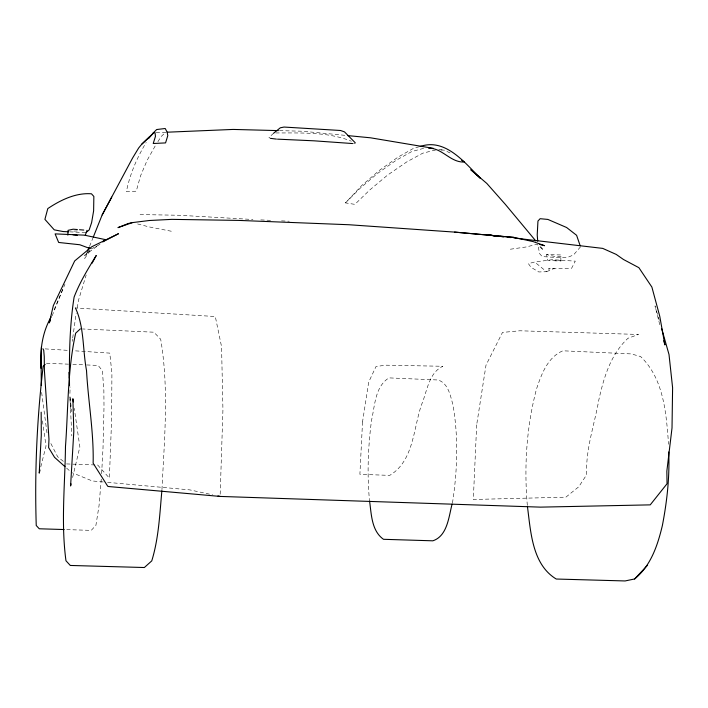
<?xml version="1.0" encoding="UTF-8"?>
<svg xmlns="http://www.w3.org/2000/svg" width="708" height="708" viewBox="0 0 708 708"><rect width="100%" height="100%" fill="white"/><g stroke="black" fill="none" stroke-linecap="round" stroke-linejoin="round"><path stroke-width="0.53" stroke-dasharray="3.54 2.66" d="M69.915 393.462L70.101 386.949M560.948 260.969L560.692 254.951L546.541 254.588L547.842 260.535L560.541 260.349L560.948 260.969L554.789 260.854M220.188 494.228L222.94 409.693L221.56 346.699L215.303 316.52L75.455 307.989M101.262 479.157L99.04 505.654L95.899 525.389L91.243 530.372L65.251 529.575M101.633 473.687L103.014 447.996L104.005 407.029L103.864 390.427L102.377 370.691L98.173 365.443L84.969 364.877M161.955 489.662C164.344 439.712 169.106 388.825 160.689 339.256L153.884 332.202L82.562 328.963M72.313 341.318L72.57 339.15M72.703 338.061L76.181 313.193M77.181 307.865L78.774 299.334L86.164 275.014M452.332 503.025L452.793 500.866C457.501 469.085 458.457 436.473 452.925 404.728C450.359 395.781 448.332 383.24 438.084 379.992L388.949 377.886C374.859 386.718 374.948 405.79 371.523 420.278C368.098 446.598 366.983 473.307 369.426 499.76M72.588 477.546L79.854 446.934L74.278 408.374M40.79 466.846L46.029 445.925L42.427 420.897M87.172 252.331L84.739 258.393L90.651 249.614L84.553 255.455L100.067 244.048M89.597 246.269L92.837 238.189M52.153 315.768L64.924 284.262M54.135 309.768L63.083 288.368M155.158 146.016L147.193 160.229L140.511 175.92L136.246 191.195L126.396 191.611C129.883 174.15 137.025 157.663 146.193 142.458M157.884 141.706L161.167 136.529L165.389 132.511M580.533 246.809L573.489 254.977L568.612 256.96L561.205 257.747L542.222 256.606L539.717 253.756L538.133 246.419M435.694 149.972L422.818 153.167L406.87 161.84L387.462 175.177L369.771 189.983L354.876 204.364L345.46 202.895L361.744 185.523L379.134 170.566L398.117 157.061L413.773 148.211L419.056 146.786M345.46 202.895L359.938 188.434L377.276 173.628L396.117 160.309L411.72 151.583L424.366 148.149M273.633 133.192L268.952 137.573L270.527 138.352M95.722 246.685L98.881 244.915M91.013 248.933L94.783 247.136M546.585 271.722L554.267 268.305L548.355 268.96L571.63 268.226L575.294 261.146L552.373 259.686L534.673 262.022L528.389 263.633L530.965 267.279L538.788 271.961L546.585 271.722L534.673 262.022M510.344 249.225L526.088 246.977L537.018 244.269L543.523 250.234L539.992 245.995M73.818 231.135L79.305 230.799M156.149 132.662L166.044 132.246M275.766 132.927C300.944 133.122 327.662 131.573 351.363 141.237M353.469 143.52L355.239 143.467M561.09 256.323L554.913 256.482L546.541 254.588M140.06 214.568L179.478 215.267L252.942 219.498M440.978 150.078L444.146 150.149L450.89 153.326M279.492 130.635L302.679 131.237L346.442 135.476M66.552 463.926L97.695 465.032L109.386 478.104L111.625 419.065L111.917 373.222L109.784 353.115L73.623 350.743M46.462 363.222L68.464 364.169M72.871 364.354L83.871 364.824M270.536 220.356L259.526 219.834M281.554 220.869L289.262 221.223M69.632 231.843L84.854 232.551M45.126 348.876L68.136 350.38M103.226 481.962L92.261 480.953L72.384 472.802M107.607 482.36L189.85 489.892L212.55 494.795M438.739 149.246L444.146 150.149M171.318 231.242L148.999 226.879L137.6 223.94M63.322 461.333L57.675 456.793L50.401 442.624M66.579 468.085L69.782 470.962M659.272 320.423L655.015 305.883L660.086 325.946M46.985 432.809L41.568 391.966M69.977 396.701L71.729 411.702M527.336 505.388C523.973 466.466 526.513 426.8 536.514 388.966C541.461 374.328 547.479 357.354 562.869 350.796L631.244 353.911L640.59 356.531C663.998 378.922 666.263 413.861 668.564 444.27M70.384 408.764L69.933 396.737L71.827 435.951M476.679 424.827L473.316 499.476L565.869 497.175L578.79 486.75L586.702 474.634C585.507 449.43 594.419 424.897 598.747 400.286C603.712 377.806 610.57 354.442 627.969 338.282L638.483 334.45L519.814 330.786L502.494 332.424L486.007 365.151L476.679 424.827M362.531 421.924L359.894 474.325L389.701 475.378C413.976 460.961 413.304 427.924 421.667 404.348C427.119 391.48 428.623 372.93 442.81 366.275L385.391 365.178L375.992 366.576L368.691 382.099L362.531 421.924"/><path stroke-width="1.06" d="M41.117 357.584L41.276 385.55M41.427 346.823L40.984 368.195C39.931 350.363 42.108 332.636 51.153 316.91M67.871 235.153L68.074 230.33L73.145 229.197L77.402 229.542M69.517 385.807C69.154 356.257 69.508 326.308 74.11 297.077C79.747 282.377 87.996 268.845 96.244 255.499L92.049 263.234M161.867 490.759C159.707 514.238 158.751 538.222 151.76 560.886L144.352 567.524L70.296 565.453L65.968 560.763C60.879 523 65.03 484.449 65.481 446.447C68.269 408.728 67.428 370.169 75.685 333.158L80.367 328.857M452.093 504.096C448.73 516.813 447.447 535.956 432.853 540.815L383.479 539.301C371.408 530.69 371.452 514.141 369.541 500.821M71.083 483.883L70.588 485.998L73.809 431.535L72.889 398.728L73.349 401.949M40.002 469.988L39.214 473.13L41.294 435.208L41.17 412.189M85.296 235.313L86.978 230.33M87.571 251.322L89.19 247.287M93.244 237.18L102.156 214.949L132.573 158.052L138.671 147.972L141.768 144.193L153.503 132.954L155.052 132.715L155.459 136.37L153.229 143.494L165.557 142.91L167.778 135.671L167.177 132.201L165.221 128.502L156.654 129.537L152.671 133.502M50.498 319.839L49.268 322.883L53.357 305.52L74.676 260.942L91.81 246.72L118.475 233.72L102.704 241.871M527.425 506.459C530.788 531.62 532.035 564.382 556.249 579.029L625.093 580.949L634.616 578.967C650.935 565.719 657.626 545.346 662.361 525.593C667.033 501.37 669.777 476.679 668.706 451.987M102.156 214.949L111.714 197.143M148.459 138.671L153.503 132.954M634.616 578.967L647.59 565.179M141.768 144.193L149.6 136.777M45.153 364.434L43.179 366.248C36.913 418.897 34.568 472.501 36.241 525.495L39.267 528.779L64.171 529.54M102.979 241.694L105.377 239.623L84.438 235.153L55.109 233.888L58.667 242.463L79.8 244.747L89.996 248.552M85.942 232.596L89.155 229.958L91.624 222.578L93.624 210.851L93.854 196.452L91.456 193.797C75.791 192.585 60.525 200.072 47.799 208.586L44.905 219.365L54.259 229.852L63.1 231.543L68.543 231.799M273.633 133.192L280.297 127.812L284.041 127.051L340.539 130.493L344.504 131.883L355.257 142.795M132.414 222.604L117.962 227.631L128.166 223.533L132.414 222.604L149.255 220.507L171.796 219.365L238.614 220.409L348.947 224.737L454.58 232.1L513.928 237.41L533.257 241.632L544.558 245.685L539.337 244.357M420.109 146.503C445.438 137.706 464.908 162.858 480.511 178.407L470.802 169.69L486.83 183.452L505.397 204.435L535.761 240.906M167.141 132.201L233.1 129.431L278.386 130.608M352.584 143.547L314.113 140.821L277.509 139.149M428.588 148.202C442.155 147.768 450.447 162.725 464.271 162.008L461.625 160.212M75.455 307.989C84.34 326.875 82.624 350.106 86.509 370.443C88.19 401.374 93.872 432.225 93.137 463.209L107.731 486.263L108.607 486.529L220.108 496.423L540.461 507.132L650.236 504.866L667.033 483.75L666.847 471.165L672.016 427.951L672.6 387.719L669.007 354.504L661.706 328.733M79.526 229.719L83.783 230.065M454.58 232.1L513.928 237.41M347.539 135.582L370.514 137.803L433.323 148.335M496.104 236.127L488.67 235.021L498.538 236.171M500.733 236.428L504.016 236.817M507.309 237.198L510.601 237.587M513.884 237.976L602.703 248.384L616.208 254.411L623.482 259.5L638.881 267.677L651.891 287.085L659.759 316.272L664.883 344.946L663.821 340.725M488.67 235.021L498.113 236.145M500.211 236.392L503.361 236.773M507.556 237.269L509.654 237.516M72.906 234.799L77.287 235.348M270.527 138.352L276.439 139.104M217.949 495.963L220.108 496.423M64.968 466.652L54.534 457.315L48.622 447.598L48.976 439.181L44.392 370.373L44.25 356.487L43.71 350.221L42.931 348.734M580.179 245.764L576.604 235.304L566.612 227.507L547.877 219.427L540.124 218.701L537.956 221.029L537.222 234.923L537.717 241.189M68.977 372.32L69.225 378.152"/></g></svg>
